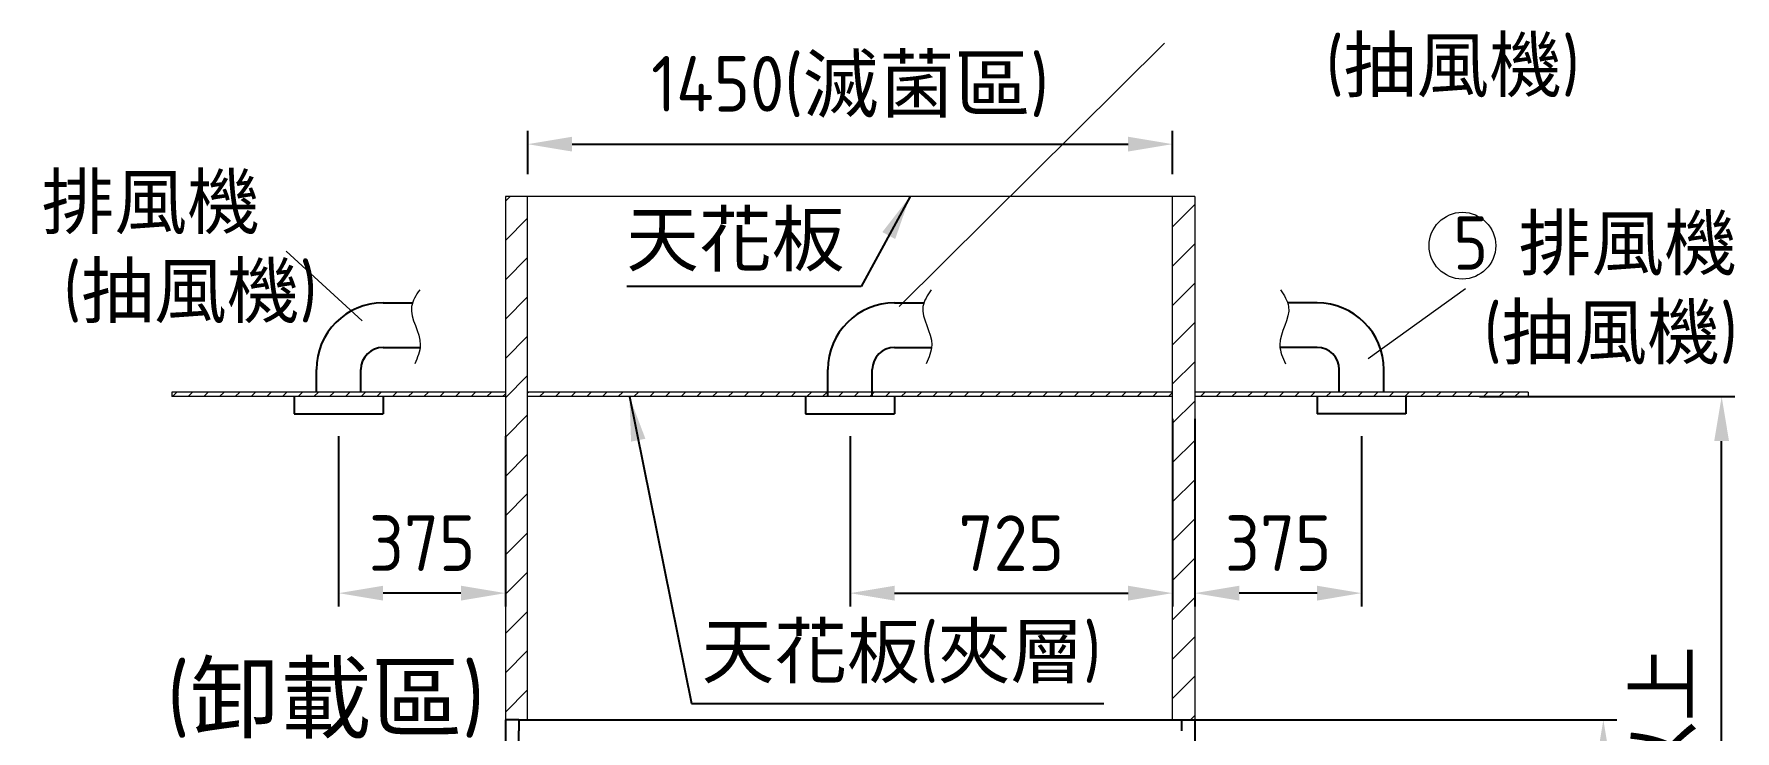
# Model space of a CAD drawing. Header units: millimetres. Extents: x 0 to 16115, y -10 to 11340.
# Drawn here: x 5589 to 9414, y 5233 to 6800 of the extents above; entities that cross this region are included whole.
import ezdxf

# ---------------------------------------------------------------- set-up
doc = ezdxf.new("R2010")
doc.units = ezdxf.units.MM
doc.header["$MEASUREMENT"] = 0
doc.linetypes.add('HIDDEN', pattern=[9.525, 6.35, -3.175])
doc.layers.get('0').update_dxf_attribs({"lineweight": 25})
for name, color, linetype, lineweight in [('D', 3, 'Continuous', 13), ('H', 2, 'HIDDEN', 15), ('S', 4, 'Continuous', 15)]:
    doc.layers.add(name, color=color, linetype=linetype, lineweight=lineweight)
doc.styles.get("Standard").update_dxf_attribs({"font": 'KAIU.TTF'})
doc.styles.add('STU25', font='isocp2.shx')
doc.dimstyles.new('STU25', dxfattribs={"dimscale": 50, "dimtxt": 2.5, "dimasz": 2, "dimexe": 0.6, "dimexo": 1, "dimgap": 1, "dimtad": 1, "dimdsep": 46, "dimtxsty": 'STU25', "dimcen": 2, "dimazin": 2, "dimtfac": 1, "dimtmove": 0, "dimatfit": 3, "dimfxl": 0, "dimtolj": 1, "dimtzin": 0, "dimarcsym": 0})
doc.dimstyles.new('STU25$7', dxfattribs={"dimscale": 50, "dimtxt": 2.5, "dimasz": 2, "dimexe": 1.25, "dimexo": 0.625, "dimgap": 1, "dimtad": 0, "dimdec": 4, "dimdsep": 46, "dimtxsty": 'STU25', "dimcen": 2.5, "dimazin": 2, "dimtfac": 1, "dimtdec": 4, "dimtmove": 0, "dimatfit": 3, "dimfxl": 0, "dimtolj": 1, "dimtzin": 0, "dimarcsym": 0})

# ---------------------------------------------------------------- blocks, each defined once
blk = doc.blocks.new('*D7')
at = {"layer": 'D', "color": 0, "lineweight": -2}
for p, q in [((8838.8, 5984.7), (9413.6, 5984.7)), ((9383.6, 3284.7), (9383.6, 5884.7)), ((8248.8, 3184.7), (9413.6, 3184.7))]:
    blk.add_line(p, q, dxfattribs=at)
at = {"layer": 'D', "color": 0}
for points in [[(9400.2, 5884.7), (9366.9, 5884.7), (9383.6, 5984.7)], [(9366.9, 3284.7), (9400.2, 3284.7), (9383.6, 3184.7)]]:
    blk.add_solid(points, dxfattribs=at)
at = {"layer": 'Defpoints', "color": 0}
for p in [(8788.8, 5984.7), (9383.6, 5984.7), (8198.8, 3184.7)]:
    blk.add_point(p, dxfattribs=at)
at = {"layer": 'D', "color": 0, "insert": (9257.3, 4584.7), "char_height": 125, "attachment_point": 5, "rotation": 90, "style": 'STU25'}
blk.add_mtext('\\A1;{\\f標楷體|b0|i0|c136|p65;室內高度至少}2800{\\f標楷體|b0|i0|c136|p65;以上}', dxfattribs=at)
blk = doc.blocks.new('*D8')
at = {"layer": 'D', "color": 0, "linetype": 'Continuous', "lineweight": -2}
for p, q in [((8198.8, 5934.7), (8198.8, 5512.7)), ((8573.8, 5895.6), (8573.8, 5512.7)), ((8473.8, 5542.7), (8298.8, 5542.7))]:
    blk.add_line(p, q, dxfattribs=at)
at = {"layer": 'D', "color": 0}
for points in [[(8298.8, 5559.4), (8298.8, 5526), (8198.8, 5542.7)], [(8473.8, 5526), (8473.8, 5559.4), (8573.8, 5542.7)]]:
    blk.add_solid(points, dxfattribs=at)
at = {"layer": 'Defpoints', "color": 0}
for p in [(8198.8, 5984.7), (8573.8, 5945.6), (8198.8, 5542.7)]:
    blk.add_point(p, dxfattribs=at)
at = {"layer": 'D', "color": 0, "insert": (8386.3, 5655.2), "char_height": 125, "attachment_point": 5, "style": 'STU25'}
blk.add_mtext('\\A1;375', dxfattribs=at)
blk = doc.blocks.new('*D13')
at = {"layer": 'D', "color": 0, "lineweight": -2}
for p, q in [((8148.8, 5934.7), (8148.8, 5512.7)), ((7423.8, 5895.6), (7423.8, 5512.7)), ((7523.8, 5542.7), (8048.8, 5542.7))]:
    blk.add_line(p, q, dxfattribs=at)
at = {"layer": 'D', "color": 0}
for points in [[(7523.8, 5559.4), (7523.8, 5526), (7423.8, 5542.7)], [(8048.8, 5526), (8048.8, 5559.4), (8148.8, 5542.7)]]:
    blk.add_solid(points, dxfattribs=at)
at = {"layer": 'Defpoints', "color": 0}
for p in [(8148.8, 5984.7), (7423.8, 5945.6), (8148.8, 5542.7)]:
    blk.add_point(p, dxfattribs=at)
at = {"layer": 'D', "color": 0, "insert": (7786.3, 5655.2), "char_height": 125, "attachment_point": 5, "style": 'STU25'}
blk.add_mtext('\\A1;725', dxfattribs=at)
blk = doc.blocks.new('*D14')
at = {"layer": 'D', "color": 0, "lineweight": -2}
for p, q in [((6698.8, 6484.7), (6698.8, 6582.4)), ((8148.8, 6484.7), (8148.8, 6582.4)), ((6798.8, 6552.4), (8048.8, 6552.4))]:
    blk.add_line(p, q, dxfattribs=at)
at = {"layer": 'D', "color": 0}
for points in [[(6798.8, 6569.1), (6798.8, 6535.8), (6698.8, 6552.4)], [(8048.8, 6535.8), (8048.8, 6569.1), (8148.8, 6552.4)]]:
    blk.add_solid(points, dxfattribs=at)
at = {"layer": 'Defpoints', "color": 0}
for p in [(8148.8, 6552.4), (6698.8, 6434.7), (8148.8, 6434.7)]:
    blk.add_point(p, dxfattribs=at)
at = {"layer": 'D', "color": 0, "insert": (7423.8, 6681.2), "char_height": 125, "attachment_point": 5, "style": 'STU25'}
blk.add_mtext('\\A1;1450({\\f標楷體|b0|i0|c136|p65;滅菌區})', dxfattribs=at)
blk = doc.blocks.new('*D16')
at = {"layer": 'D', "color": 0, "lineweight": -2}
for p, q in [((8088.8, 5257.7), (9147.6, 5257.7)), ((9117.6, 5157.7), (9117.6, 3284.7)), ((8241.3, 3184.7), (9147.6, 3184.7))]:
    blk.add_line(p, q, dxfattribs=at)
at = {"layer": 'D', "color": 0}
for points in [[(9134.3, 5157.7), (9101, 5157.7), (9117.6, 5257.7)], [(9101, 3284.7), (9134.3, 3284.7), (9117.6, 3184.7)]]:
    blk.add_solid(points, dxfattribs=at)
at = {"layer": 'Defpoints', "color": 0}
for p in [(8038.8, 5257.7), (8191.3, 3184.7), (9117.6, 3184.7)]:
    blk.add_point(p, dxfattribs=at)
at = {"layer": 'D', "color": 0, "insert": (9005.1, 4221.2), "char_height": 125, "attachment_point": 5, "rotation": 90, "style": 'STU25'}
blk.add_mtext('\\A1;2073', dxfattribs=at)
blk = doc.blocks.new('*D17')
at = {"layer": 'D', "color": 0, "linetype": 'Continuous', "lineweight": -2}
for p, q in [((6273.8, 5895.6), (6273.8, 5512.7)), ((6648.8, 5895.6), (6648.8, 5512.7)), ((6548.8, 5542.7), (6373.8, 5542.7))]:
    blk.add_line(p, q, dxfattribs=at)
at = {"layer": 'D', "color": 0}
for points in [[(6373.8, 5559.4), (6373.8, 5526), (6273.8, 5542.7)], [(6548.8, 5526), (6548.8, 5559.4), (6648.8, 5542.7)]]:
    blk.add_solid(points, dxfattribs=at)
at = {"layer": 'Defpoints', "color": 0}
for p in [(6273.8, 5945.6), (6648.8, 5945.6), (6273.8, 5542.7)]:
    blk.add_point(p, dxfattribs=at)
at = {"layer": 'D', "color": 0, "insert": (6461.3, 5655.2), "char_height": 125, "attachment_point": 5, "style": 'STU25'}
blk.add_mtext('\\A1;375', dxfattribs=at)

msp = doc.modelspace()

# ---------------------------------------------------------------- hatches: boundary and pattern name
at = {"layer": 'H', "ltscale": 5}
h = msp.add_hatch(dxfattribs=at)
h.set_pattern_fill('ANSI31', color=256, scale=500, style=0)
h.set_pattern_definition([(45, (6025.62, 20650.17), (-44.19417, 44.19417), [])])
h.paths.add_polyline_path([(6648.754, 5257.746), (6698.754, 5257.746), (6698.754, 6434.746), (6648.754, 6434.746)])
edge = h.paths.add_edge_path()
edge.add_line((6678.754, 5257.746), (6648.754, 5257.746))
h = msp.add_hatch(dxfattribs=at)
h.set_pattern_fill('ANSI31', color=256, scale=500, style=0)
h.set_pattern_definition([(45, (6345.62, 20650.17), (-44.19417, 44.19417), [])])
h.paths.add_polyline_path([(8148.754, 5257.746), (8198.754, 5257.746), (8198.754, 6434.746), (8148.754, 6434.746)])
edge = h.paths.add_edge_path()
edge.add_line((8168.754, 5257.746), (8198.754, 5257.746))
at = {"layer": 'H'}
h = msp.add_hatch(dxfattribs=at)
h.set_pattern_fill('ANSI31', color=256, scale=200, style=0)
h.set_pattern_definition([(45, (224909.664, 24317.516), (-17.6776695, 17.6776695), [])])
h.paths.add_polyline_path([(6648.754, 5994.746), (5898.754, 5994.746), (5898.754, 5984.746), (6648.754, 5984.746)])
h = msp.add_hatch(dxfattribs=at)
h.set_pattern_fill('ANSI31', color=256, scale=200, style=0)
h.set_pattern_definition([(45, (-13507.264, 2e-12), (-17.67767, 17.67767), [])])
h.paths.add_polyline_path([(8148.754, 5984.746), (6698.754, 5984.746), (6698.754, 5994.746), (8148.754, 5994.746)])
h = msp.add_hatch(dxfattribs=at)
h.set_pattern_fill('ANSI31', color=256, scale=200, style=0)
h.set_pattern_definition([(45, (225559.664, 24317.516), (-17.6776695, 17.6776695), [])])
h.paths.add_polyline_path([(8198.754, 5994.746), (8948.754, 5994.746), (8948.754, 5984.746), (8198.754, 5984.746)])

# ---------------------------------------------------------------- linework, layer by layer
at = {"linetype": 'Continuous'}
for p, q in [((6373.754, 6195.494), (6439.674, 6195.494)), ((7523.754, 6195.494), (7589.674, 6195.494)), ((8473.754, 6195.494), (8407.834, 6195.494)), ((6373.754, 6095.494), (6457.048, 6095.494)), ((7523.754, 6095.494), (7607.048, 6095.494)), ((8473.754, 6095.494), (8390.459, 6095.494)), ((6223.754, 5994.746), (6223.754, 6045.494)), ((6323.754, 5994.746), (6323.754, 6045.494)), ((7373.754, 5984.746), (7373.754, 6045.494)), ((7473.754, 5984.746), (7473.754, 6045.494)), ((8523.754, 5994.746), (8523.754, 6045.494)), ((8623.754, 5994.746), (8623.754, 6045.494)), ((6173.754, 5984.746), (6173.754, 5945.603)), ((6373.754, 5984.746), (6373.754, 5945.603)), ((7323.754, 5984.746), (7323.754, 5945.603)), ((7523.754, 5984.746), (7523.754, 5945.603)), ((8473.754, 5984.746), (8473.754, 5945.603)), ((8673.754, 5984.746), (8673.754, 5945.603)), ((6173.754, 5945.603), (6373.754, 5945.603)), ((7323.754, 5945.603), (7523.754, 5945.603)), ((8673.754, 5945.603), (8473.754, 5945.603))]:
    msp.add_line(p, q, dxfattribs=at)
for p, q in [((6648.754, 5257.746), (6648.754, 3557.746)), ((6678.754, 5257.746), (6648.754, 5257.746)), ((6678.754, 5257.746), (8168.754, 5257.746)), ((6678.754, 5257.746), (6678.754, 5232.746)), ((8168.754, 5257.746), (8168.754, 5232.746)), ((8168.754, 5257.746), (8198.754, 5257.746)), ((8198.754, 5257.746), (8198.754, 3557.746)), ((6678.754, 5002.746), (6678.754, 5232.746))]:
    msp.add_line(p, q)
for centre, radius, start, end in [((6373.754, 6045.494), 150, 90, 180), ((7523.754, 6045.494), 150, 90, 180), ((8473.754, 6045.494), 150, 0, 90), ((6373.754, 6045.494), 50, 90, 180), ((7523.754, 6045.494), 50, 90, 180), ((8473.754, 6045.494), 50, 0, 90)]:
    msp.add_arc(centre, radius, start, end, dxfattribs=at)
at = {"layer": 'D', "linetype": 'Continuous'}
for p, q in [((7534.104, 6187.543), (8131.144, 6779.443)), ((8588.73, 6070.662), (8807.297, 6227.912))]:
    msp.add_line(p, q, dxfattribs=at)
at = {"layer": 'D'}
msp.add_line((6326.465, 6154.911), (6155.899, 6311.842), dxfattribs=at)
msp.add_circle((8800.549, 6324.147), 75, dxfattribs=at)
for points in [[(6455.988, 6225.071), (6437.726, 6187.167), (6457.393, 6100.829), (6444.75, 6058.713)], [(7605.988, 6225.071), (7587.726, 6187.167), (7607.393, 6100.829), (7594.75, 6058.713)], [(8391.519, 6225.071), (8409.781, 6187.167), (8390.114, 6100.829), (8402.757, 6058.713)]]:
    msp.add_spline(points, degree=3, dxfattribs=at)
at = {"layer": 'S', "linetype": 'Continuous'}
for p, q in [((8198.754, 6434.746), (6648.754, 6434.746)), ((6648.754, 6434.746), (6648.754, 5257.746)), ((6698.754, 5257.746), (6698.754, 6434.746)), ((8148.754, 5257.746), (8148.754, 6434.746)), ((8198.754, 6434.746), (8198.754, 5257.746)), ((6648.754, 5994.746), (5898.754, 5994.746)), ((6648.754, 5984.746), (5898.754, 5984.746)), ((8148.754, 5994.746), (6698.754, 5994.746)), ((8148.754, 5984.746), (6698.754, 5984.746)), ((8948.754, 5994.746), (8198.754, 5994.746)), ((8948.754, 5984.746), (8198.754, 5984.746))]:
    msp.add_line(p, q, dxfattribs=at)
at = {"layer": 'S'}
for p, q in [((5898.754, 5994.746), (5898.754, 5984.746)), ((8948.754, 5994.746), (8948.754, 5984.746))]:
    msp.add_line(p, q, dxfattribs=at)

# ---------------------------------------------------------------- texts
at = {"layer": 'D', "color": 11, "char_height": 120, "attachment_point": 1, "style": 'STU25'}
for s, insert in [('{\\C3;5-1 \\f標楷體|b0|i0|c136|p65;排風機\\P\\Fisocp2.shx;     (\\f標楷體|b0|i0|c136|p65;抽風機\\Fisocp2.shx;)}', (8150.325, 6991.086)), ('{\\C3;5-2 \\f標楷體|b0|i0|c136|p65;排風機\\P\\Fisocp2.shx;     (\\f標楷體|b0|i0|c136|p65;抽風機\\Fisocp2.shx;)}', (5311.656, 6483.118)), ('{\\C3;5 \\f標楷體|b0|i0|c136|p65;排風機\\P\\Fisocp2.shx; (\\f標楷體|b0|i0|c136|p65;抽風機\\Fisocp2.shx;)}', (8779.958, 6390.285))]:
    msp.add_mtext(s, dxfattribs=dict(at, insert=insert))
at = {"layer": 'D', "color": 11, "attachment_point": 1}
for s, insert, char_height in [('{\\C3;天花板 }', (6920.316, 6399.119), 120), ('{\\C3;天花板\\Fisocp2.shx;(\\f標楷體|b0|i0|c136|p65;夾層\\Fisocp2.shx;)}', (7089.75, 5472.678), 120), ('{\\Fisocp2.shx;\\C3;(\\f標楷體|b0|i0|c136|p65;卸載區\\Fisocp2.shx;)}', (5887.801, 5382.235), 150)]:
    msp.add_mtext(s, dxfattribs=dict(at, insert=insert, char_height=char_height))

# ---------------------------------------------------------------- dimensions: what is measured, and where the dimension line sits
at = {"layer": 'D'}
dim = msp.add_linear_dim(base=(8148.754, 6552.426), p1=(6698.754, 6434.746), p2=(8148.754, 6434.746), text='<>({\\f標楷體|b0|i0|c136|p65;滅菌區})', dimstyle='STU25', dxfattribs=at)
dim.commit()
dim.dimension.update_dxf_attribs({"geometry": '*D14', "text_midpoint": (7423.754, 6552.426), "dimtype": 160})
dim = msp.add_linear_dim(base=(8148.754, 5542.707), p1=(7423.754, 5945.603), p2=(8148.754, 5984.746), dimstyle='STU25', dxfattribs=at)
dim.commit()
dim.dimension.update_dxf_attribs({"geometry": '*D13', "text_midpoint": (7786.254, 5542.707), "dimtype": 160})
dim = msp.add_linear_dim(base=(9383.575, 5984.746), p1=(8198.754, 3184.746), p2=(8788.754, 5984.746), angle=90, text='{\\f標楷體|b0|i0|c136|p65;室內高度至少}<>{\\f標楷體|b0|i0|c136|p65;以上}', dimstyle='STU25', dxfattribs=at)
dim.commit()
dim.dimension.update_dxf_attribs({"geometry": '*D7', "text_midpoint": (9383.575, 4584.746), "dimtype": 160})
at = {"layer": 'D', "linetype": 'Continuous'}
for base, p1, p2, picture, middle in [((8198.754, 5542.707), (8573.754, 5945.603), (8198.754, 5984.746), '*D8', (8386.254, 5542.707)), ((6273.754, 5542.707), (6648.754, 5945.603), (6273.754, 5945.603), '*D17', (6461.254, 5542.707))]:
    dim = msp.add_linear_dim(base=base, p1=p1, p2=p2, angle=180, dimstyle='STU25', dxfattribs=at)
    dim.commit()
    dim.dimension.update_dxf_attribs({"geometry": picture, "text_midpoint": middle, "dimtype": 160})
at = {"layer": 'D'}
dim = msp.add_linear_dim(base=(9117.645, 3184.746), p1=(8038.754, 5257.746), p2=(8191.258, 3184.746), angle=90, dimstyle='STU25', dxfattribs=at)
dim.commit()
dim.dimension.update_dxf_attribs({"geometry": '*D16', "text_midpoint": (9117.645, 4221.246), "dimtype": 160})

# ---------------------------------------------------------------- leaders
for points in [[(7558.514, 6434.746), (7448.433, 6232.156), (6921.912, 6232.156)], [(6927.588, 5984.746), (7067.316, 5294.635), (7994.495, 5294.635)]]:
    msp.add_leader(points, dimstyle='STU25$7', override={"dimgap": 1, "dimtad": 0}, dxfattribs=at)

doc.saveas('drawing.dxf')
